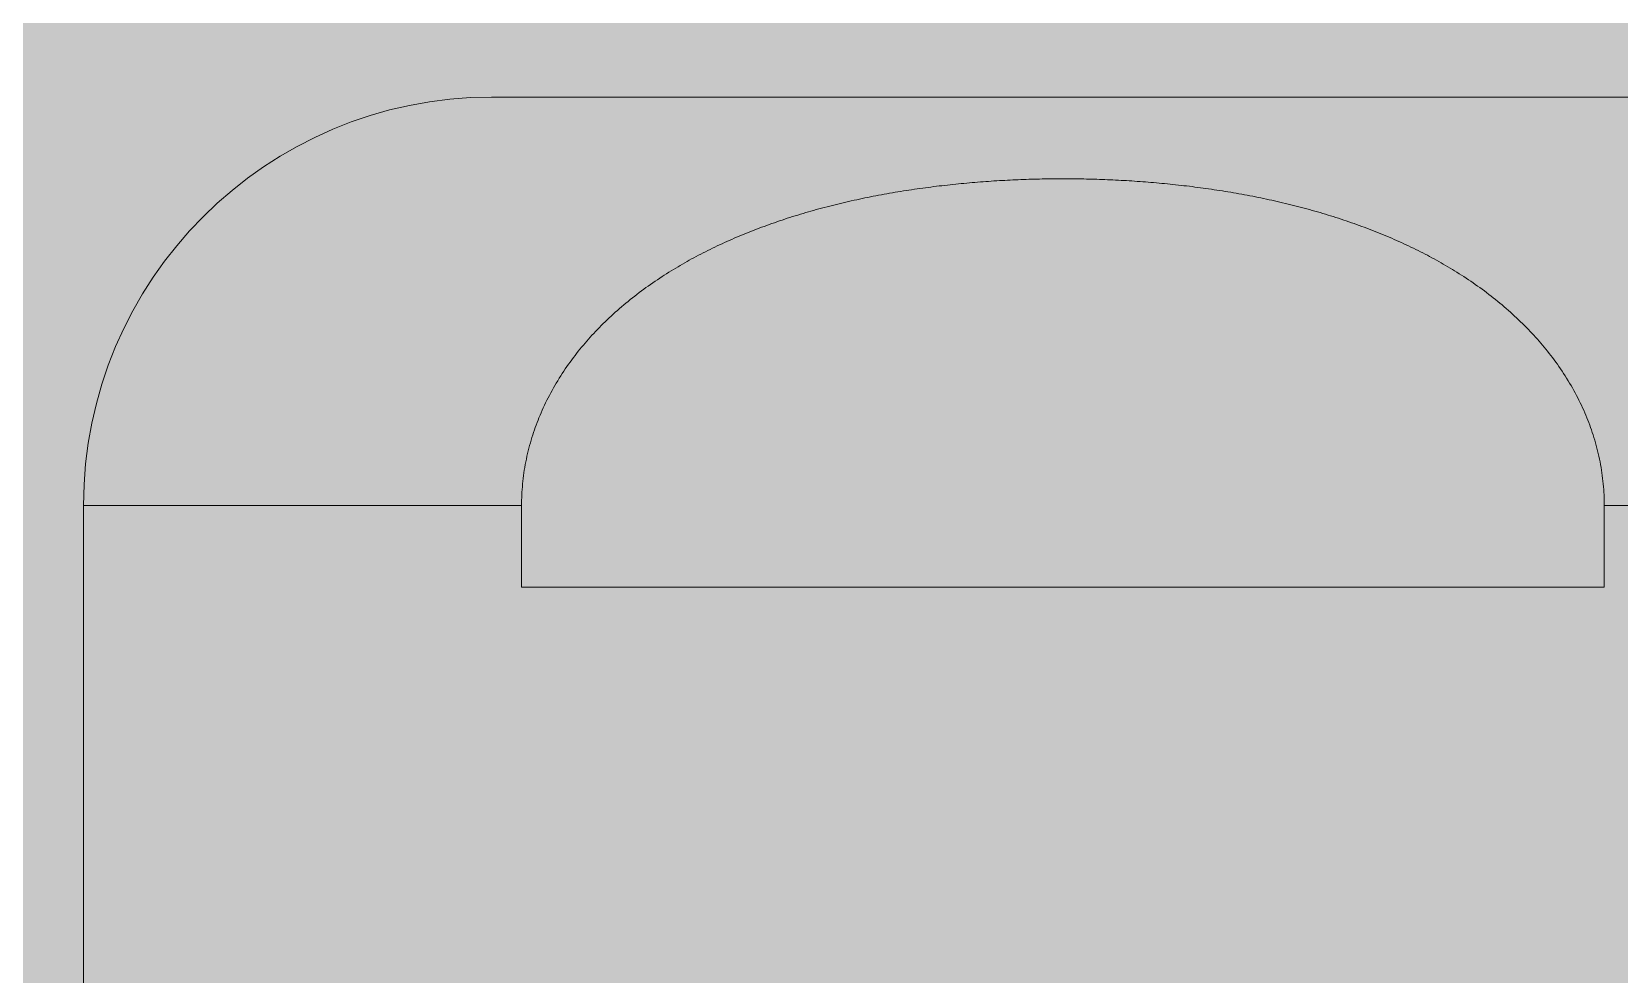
# Model space of a CAD drawing. Header units: millimetres. Extents: x 5622 to 8918, y 2044 to 6634.
# Drawn here: x 8561.25 to 8570.97, y 3718.46 to 3724.23 of the extents above; entities that cross this region are included whole.
import ezdxf

# ---------------------------------------------------------------- set-up
doc = ezdxf.new("R2010")
doc.units = ezdxf.units.MM
for name, color, linetype, lineweight in [('F_ARREDI', 7, 'Continuous', 5), ('F_FERRAMENTA', 253, 'Continuous', 5), ('F_MULTI laminato OPACO_retino', 1, 'Continuous', 5)]:
    doc.layers.add(name, color=color, linetype=linetype, lineweight=lineweight)

# ---------------------------------------------------------------- blocks, each defined once
blk = doc.blocks.new('PIEDINO_infilare_H.52_prospetto_fronte')
at = {"layer": 'F_FERRAMENTA'}
for p, q in [((-45528.2534, 10925.2187), (-45521.2534, 10925.2187)), ((-45525.7476, 10924.6414), (-45525.7308, 10924.6441)), ((-45525.7308, 10924.6441), (-45525.7139, 10924.6468)), ((-45525.7139, 10924.6468), (-45525.697, 10924.6494)), ((-45525.697, 10924.6494), (-45525.6801, 10924.6519)), ((-45525.6801, 10924.6519), (-45525.6632, 10924.6544)), ((-45525.6632, 10924.6544), (-45525.6463, 10924.6568)), ((-45525.6463, 10924.6568), (-45525.6294, 10924.6592)), ((-45525.6294, 10924.6592), (-45525.6125, 10924.6616)), ((-45525.6125, 10924.6616), (-45525.5956, 10924.6639)), ((-45525.5956, 10924.6639), (-45525.5787, 10924.6661)), ((-45525.5787, 10924.6661), (-45525.5619, 10924.6683)), ((-45525.5619, 10924.6683), (-45525.545, 10924.6704)), ((-45525.545, 10924.6704), (-45525.5281, 10924.6725)), ((-45525.5281, 10924.6725), (-45525.5112, 10924.6746)), ((-45525.5112, 10924.6746), (-45525.4943, 10924.6765)), ((-45525.4943, 10924.6765), (-45525.4775, 10924.6785)), ((-45525.4775, 10924.6785), (-45525.4606, 10924.6804)), ((-45525.4606, 10924.6804), (-45525.4438, 10924.6822)), ((-45525.4438, 10924.6822), (-45525.4269, 10924.684)), ((-45525.4269, 10924.684), (-45525.4101, 10924.6857)), ((-45525.4101, 10924.6857), (-45525.3933, 10924.6874)), ((-45525.3933, 10924.6874), (-45525.3765, 10924.6891)), ((-45525.3765, 10924.6891), (-45525.3597, 10924.6907)), ((-45525.3597, 10924.6907), (-45525.3429, 10924.6922)), ((-45525.3429, 10924.6922), (-45525.3261, 10924.6937)), ((-45525.3261, 10924.6937), (-45525.3093, 10924.6952)), ((-45525.3093, 10924.6952), (-45525.2926, 10924.6966)), ((-45525.2926, 10924.6966), (-45525.2759, 10924.698)), ((-45525.2759, 10924.698), (-45525.2591, 10924.6993)), ((-45525.2591, 10924.6993), (-45525.2424, 10924.7006)), ((-45525.2424, 10924.7006), (-45525.2258, 10924.7018)), ((-45525.2258, 10924.7018), (-45525.2091, 10924.703)), ((-45525.2091, 10924.703), (-45525.1925, 10924.7041)), ((-45525.1925, 10924.7041), (-45525.1758, 10924.7052)), ((-45525.1758, 10924.7052), (-45525.1593, 10924.7062)), ((-45525.1593, 10924.7062), (-45525.1427, 10924.7072)), ((-45525.1427, 10924.7072), (-45525.1261, 10924.7082)), ((-45525.1261, 10924.7082), (-45525.1096, 10924.7091)), ((-45525.1096, 10924.7091), (-45525.0931, 10924.71)), ((-45525.0931, 10924.71), (-45525.0766, 10924.7108)), ((-45525.0766, 10924.7108), (-45525.0601, 10924.7116)), ((-45525.0601, 10924.7116), (-45525.0437, 10924.7123)), ((-45525.0437, 10924.7123), (-45525.0273, 10924.713)), ((-45525.0273, 10924.713), (-45525.0109, 10924.7137)), ((-45525.0109, 10924.7137), (-45524.9946, 10924.7143)), ((-45524.9946, 10924.7143), (-45524.9783, 10924.7149)), ((-45524.9783, 10924.7149), (-45524.962, 10924.7154)), ((-45524.962, 10924.7154), (-45524.9457, 10924.7159)), ((-45524.9457, 10924.7159), (-45524.9295, 10924.7164)), ((-45524.9295, 10924.7164), (-45524.9133, 10924.7168)), ((-45524.9133, 10924.7168), (-45524.8972, 10924.7172)), ((-45524.8972, 10924.7172), (-45524.8811, 10924.7175)), ((-45524.8811, 10924.7175), (-45524.865, 10924.7178)), ((-45524.865, 10924.7178), (-45524.8489, 10924.718)), ((-45524.8489, 10924.718), (-45524.8329, 10924.7182)), ((-45524.8329, 10924.7182), (-45524.8169, 10924.7184)), ((-45524.8169, 10924.7184), (-45524.801, 10924.7185)), ((-45524.801, 10924.7185), (-45524.7851, 10924.7186)), ((-45524.7851, 10924.7186), (-45524.7693, 10924.7187)), ((-45524.7693, 10924.7187), (-45524.7534, 10924.7187)), ((-45524.7376, 10924.7187), (-45524.7534, 10924.7187)), ((-45524.7218, 10924.7186), (-45524.7376, 10924.7187)), ((-45524.7059, 10924.7185), (-45524.7218, 10924.7186)), ((-45524.6899, 10924.7184), (-45524.7059, 10924.7185)), ((-45524.674, 10924.7182), (-45524.6899, 10924.7184)), ((-45524.6579, 10924.718), (-45524.674, 10924.7182)), ((-45524.6419, 10924.7178), (-45524.6579, 10924.718)), ((-45524.6258, 10924.7175), (-45524.6419, 10924.7178)), ((-45524.6097, 10924.7172), (-45524.6258, 10924.7175)), ((-45524.5935, 10924.7168), (-45524.6097, 10924.7172)), ((-45524.5774, 10924.7164), (-45524.5935, 10924.7168)), ((-45524.5611, 10924.7159), (-45524.5774, 10924.7164)), ((-45524.5449, 10924.7154), (-45524.5611, 10924.7159)), ((-45524.5286, 10924.7149), (-45524.5449, 10924.7154)), ((-45524.5123, 10924.7143), (-45524.5286, 10924.7149)), ((-45524.4959, 10924.7137), (-45524.5123, 10924.7143)), ((-45524.4796, 10924.713), (-45524.4959, 10924.7137)), ((-45524.4632, 10924.7123), (-45524.4796, 10924.713)), ((-45524.4467, 10924.7116), (-45524.4632, 10924.7123)), ((-45524.4303, 10924.7108), (-45524.4467, 10924.7116)), ((-45524.4138, 10924.71), (-45524.4303, 10924.7108)), ((-45524.3973, 10924.7091), (-45524.4138, 10924.71)), ((-45524.3808, 10924.7082), (-45524.3973, 10924.7091)), ((-45524.3642, 10924.7072), (-45524.3808, 10924.7082)), ((-45524.3476, 10924.7062), (-45524.3642, 10924.7072)), ((-45524.331, 10924.7052), (-45524.3476, 10924.7062)), ((-45524.3144, 10924.7041), (-45524.331, 10924.7052)), ((-45524.2978, 10924.703), (-45524.3144, 10924.7041)), ((-45524.2811, 10924.7018), (-45524.2978, 10924.703)), ((-45524.2644, 10924.7006), (-45524.2811, 10924.7018)), ((-45524.2477, 10924.6993), (-45524.2644, 10924.7006)), ((-45524.231, 10924.698), (-45524.2477, 10924.6993)), ((-45524.2143, 10924.6966), (-45524.231, 10924.698)), ((-45524.1976, 10924.6952), (-45524.2143, 10924.6966)), ((-45524.1808, 10924.6937), (-45524.1976, 10924.6952)), ((-45524.164, 10924.6922), (-45524.1808, 10924.6937)), ((-45524.1472, 10924.6907), (-45524.164, 10924.6922)), ((-45524.1304, 10924.6891), (-45524.1472, 10924.6907)), ((-45524.1136, 10924.6874), (-45524.1304, 10924.6891)), ((-45524.0968, 10924.6857), (-45524.1136, 10924.6874)), ((-45524.08, 10924.684), (-45524.0968, 10924.6857)), ((-45524.0631, 10924.6822), (-45524.08, 10924.684)), ((-45524.0463, 10924.6804), (-45524.0631, 10924.6822)), ((-45524.0294, 10924.6785), (-45524.0463, 10924.6804)), ((-45524.0125, 10924.6765), (-45524.0294, 10924.6785)), ((-45523.9957, 10924.6746), (-45524.0125, 10924.6765)), ((-45523.9788, 10924.6725), (-45523.9957, 10924.6746)), ((-45523.9619, 10924.6704), (-45523.9788, 10924.6725)), ((-45523.945, 10924.6683), (-45523.9619, 10924.6704)), ((-45523.9281, 10924.6661), (-45523.945, 10924.6683)), ((-45523.9113, 10924.6639), (-45523.9281, 10924.6661)), ((-45523.8944, 10924.6616), (-45523.9113, 10924.6639)), ((-45523.8775, 10924.6592), (-45523.8944, 10924.6616)), ((-45523.8606, 10924.6568), (-45523.8775, 10924.6592)), ((-45523.8437, 10924.6544), (-45523.8606, 10924.6568)), ((-45523.8268, 10924.6519), (-45523.8437, 10924.6544)), ((-45523.8099, 10924.6494), (-45523.8268, 10924.6519)), ((-45523.793, 10924.6468), (-45523.8099, 10924.6494)), ((-45523.7761, 10924.6441), (-45523.793, 10924.6468)), ((-45523.7593, 10924.6414), (-45523.7761, 10924.6441)), ((-45526.2151, 10924.543), (-45526.1987, 10924.5473)), ((-45526.1987, 10924.5473), (-45526.1822, 10924.5515)), ((-45526.1822, 10924.5515), (-45526.1657, 10924.5557)), ((-45526.1657, 10924.5557), (-45526.1492, 10924.5598)), ((-45526.1492, 10924.5598), (-45526.1327, 10924.5639)), ((-45526.1327, 10924.5639), (-45526.1161, 10924.5679)), ((-45526.1161, 10924.5679), (-45526.0996, 10924.5718)), ((-45526.0996, 10924.5718), (-45526.083, 10924.5757)), ((-45526.083, 10924.5757), (-45526.0663, 10924.5795)), ((-45526.0663, 10924.5795), (-45526.0497, 10924.5833)), ((-45526.0497, 10924.5833), (-45526.0331, 10924.587)), ((-45526.0331, 10924.587), (-45526.0164, 10924.5907)), ((-45526.0164, 10924.5907), (-45525.9997, 10924.5943)), ((-45525.9997, 10924.5943), (-45525.983, 10924.5978)), ((-45525.983, 10924.5978), (-45525.9662, 10924.6013)), ((-45525.9662, 10924.6013), (-45525.9495, 10924.6047)), ((-45525.9495, 10924.6047), (-45525.9327, 10924.6081)), ((-45525.9327, 10924.6081), (-45525.916, 10924.6114)), ((-45525.916, 10924.6114), (-45525.8992, 10924.6146)), ((-45525.8992, 10924.6146), (-45525.8824, 10924.6178)), ((-45525.8824, 10924.6178), (-45525.8656, 10924.621)), ((-45525.8656, 10924.621), (-45525.8487, 10924.624)), ((-45525.8487, 10924.624), (-45525.8319, 10924.6271)), ((-45525.8319, 10924.6271), (-45525.8151, 10924.63)), ((-45525.8151, 10924.63), (-45525.7982, 10924.633)), ((-45525.7982, 10924.633), (-45525.7814, 10924.6358)), ((-45525.7814, 10924.6358), (-45525.7645, 10924.6386)), ((-45525.7645, 10924.6386), (-45525.7476, 10924.6414)), ((-45523.7424, 10924.6386), (-45523.7593, 10924.6414)), ((-45523.7255, 10924.6358), (-45523.7424, 10924.6386)), ((-45523.7087, 10924.633), (-45523.7255, 10924.6358)), ((-45523.6918, 10924.63), (-45523.7087, 10924.633)), ((-45523.675, 10924.6271), (-45523.6918, 10924.63)), ((-45523.6581, 10924.624), (-45523.675, 10924.6271)), ((-45523.6413, 10924.621), (-45523.6581, 10924.624)), ((-45523.6245, 10924.6178), (-45523.6413, 10924.621)), ((-45523.6077, 10924.6146), (-45523.6245, 10924.6178)), ((-45523.5909, 10924.6114), (-45523.6077, 10924.6146)), ((-45523.5741, 10924.6081), (-45523.5909, 10924.6114)), ((-45523.5574, 10924.6047), (-45523.5741, 10924.6081)), ((-45523.5406, 10924.6013), (-45523.5574, 10924.6047)), ((-45523.5239, 10924.5978), (-45523.5406, 10924.6013)), ((-45523.5072, 10924.5943), (-45523.5239, 10924.5978)), ((-45523.4905, 10924.5907), (-45523.5072, 10924.5943)), ((-45523.4738, 10924.587), (-45523.4905, 10924.5907)), ((-45523.4572, 10924.5833), (-45523.4738, 10924.587)), ((-45523.4405, 10924.5795), (-45523.4572, 10924.5833)), ((-45523.4239, 10924.5757), (-45523.4405, 10924.5795)), ((-45523.4073, 10924.5718), (-45523.4239, 10924.5757)), ((-45523.3907, 10924.5679), (-45523.4073, 10924.5718)), ((-45523.3742, 10924.5639), (-45523.3907, 10924.5679)), ((-45523.3577, 10924.5598), (-45523.3742, 10924.5639)), ((-45523.3412, 10924.5557), (-45523.3577, 10924.5598)), ((-45523.3247, 10924.5515), (-45523.3412, 10924.5557)), ((-45523.3082, 10924.5473), (-45523.3247, 10924.5515)), ((-45523.2918, 10924.543), (-45523.3082, 10924.5473)), ((-45526.5369, 10924.4444), (-45526.5212, 10924.4499)), ((-45526.5212, 10924.4499), (-45526.5054, 10924.4553)), ((-45526.5054, 10924.4553), (-45526.4896, 10924.4607)), ((-45526.4896, 10924.4607), (-45526.4737, 10924.466)), ((-45526.4737, 10924.466), (-45526.4578, 10924.4713)), ((-45526.4578, 10924.4713), (-45526.4419, 10924.4765)), ((-45526.4419, 10924.4765), (-45526.4259, 10924.4816)), ((-45526.4259, 10924.4816), (-45526.4099, 10924.4867)), ((-45526.4099, 10924.4867), (-45526.3938, 10924.4917)), ((-45526.3938, 10924.4917), (-45526.3777, 10924.4967)), ((-45526.3777, 10924.4967), (-45526.3616, 10924.5016)), ((-45526.3616, 10924.5016), (-45526.3455, 10924.5064)), ((-45526.3455, 10924.5064), (-45526.3293, 10924.5112)), ((-45526.3293, 10924.5112), (-45526.313, 10924.5159)), ((-45526.313, 10924.5159), (-45526.2968, 10924.5206)), ((-45526.2968, 10924.5206), (-45526.2805, 10924.5252)), ((-45526.2805, 10924.5252), (-45526.2642, 10924.5297)), ((-45526.2642, 10924.5297), (-45526.2479, 10924.5342)), ((-45526.2479, 10924.5342), (-45526.2315, 10924.5386)), ((-45526.2315, 10924.5386), (-45526.2151, 10924.543)), ((-45523.2754, 10924.5386), (-45523.2918, 10924.543)), ((-45523.259, 10924.5342), (-45523.2754, 10924.5386)), ((-45523.2427, 10924.5297), (-45523.259, 10924.5342)), ((-45523.2264, 10924.5252), (-45523.2427, 10924.5297)), ((-45523.2101, 10924.5206), (-45523.2264, 10924.5252)), ((-45523.1938, 10924.5159), (-45523.2101, 10924.5206)), ((-45523.1776, 10924.5112), (-45523.1938, 10924.5159)), ((-45523.1614, 10924.5064), (-45523.1776, 10924.5112)), ((-45523.1453, 10924.5016), (-45523.1614, 10924.5064)), ((-45523.1291, 10924.4967), (-45523.1453, 10924.5016)), ((-45523.1131, 10924.4917), (-45523.1291, 10924.4967)), ((-45523.097, 10924.4867), (-45523.1131, 10924.4917)), ((-45523.081, 10924.4816), (-45523.097, 10924.4867)), ((-45523.065, 10924.4765), (-45523.081, 10924.4816)), ((-45523.0491, 10924.4713), (-45523.065, 10924.4765)), ((-45523.0332, 10924.466), (-45523.0491, 10924.4713)), ((-45523.0173, 10924.4607), (-45523.0332, 10924.466)), ((-45523.0015, 10924.4553), (-45523.0173, 10924.4607)), ((-45522.9857, 10924.4499), (-45523.0015, 10924.4553)), ((-45522.97, 10924.4444), (-45522.9857, 10924.4499)), ((-45526.7826, 10924.3479), (-45526.7676, 10924.3544)), ((-45526.7676, 10924.3544), (-45526.7525, 10924.3608)), ((-45526.7525, 10924.3608), (-45526.7375, 10924.3672)), ((-45526.7375, 10924.3672), (-45526.7223, 10924.3735)), ((-45526.7223, 10924.3735), (-45526.7071, 10924.3798)), ((-45526.7071, 10924.3798), (-45526.6919, 10924.3859)), ((-45526.6919, 10924.3859), (-45526.6766, 10924.3921)), ((-45526.6766, 10924.3921), (-45526.6613, 10924.3981)), ((-45526.6613, 10924.3981), (-45526.6459, 10924.4041)), ((-45526.6459, 10924.4041), (-45526.6305, 10924.4101)), ((-45526.6305, 10924.4101), (-45526.615, 10924.4159)), ((-45526.615, 10924.4159), (-45526.5995, 10924.4217)), ((-45526.5995, 10924.4217), (-45526.5839, 10924.4275)), ((-45526.5839, 10924.4275), (-45526.5683, 10924.4332)), ((-45526.5683, 10924.4332), (-45526.5526, 10924.4388)), ((-45526.5526, 10924.4388), (-45526.5369, 10924.4444)), ((-45522.9543, 10924.4388), (-45522.97, 10924.4444)), ((-45522.9386, 10924.4332), (-45522.9543, 10924.4388)), ((-45522.923, 10924.4275), (-45522.9386, 10924.4332)), ((-45522.9074, 10924.4217), (-45522.923, 10924.4275)), ((-45522.8919, 10924.4159), (-45522.9074, 10924.4217)), ((-45522.8764, 10924.4101), (-45522.8919, 10924.4159)), ((-45522.861, 10924.4041), (-45522.8764, 10924.4101)), ((-45522.8456, 10924.3981), (-45522.861, 10924.4041)), ((-45522.8303, 10924.3921), (-45522.8456, 10924.3981)), ((-45522.815, 10924.3859), (-45522.8303, 10924.3921)), ((-45522.7997, 10924.3798), (-45522.815, 10924.3859)), ((-45522.7846, 10924.3735), (-45522.7997, 10924.3798)), ((-45522.7694, 10924.3672), (-45522.7846, 10924.3735)), ((-45522.7543, 10924.3608), (-45522.7694, 10924.3672)), ((-45522.7393, 10924.3544), (-45522.7543, 10924.3608)), ((-45522.7243, 10924.3479), (-45522.7393, 10924.3544)), ((-45526.9862, 10924.2503), (-45526.9721, 10924.2577)), ((-45526.9721, 10924.2577), (-45526.9579, 10924.265)), ((-45526.9579, 10924.265), (-45526.9436, 10924.2723)), ((-45526.9436, 10924.2723), (-45526.9292, 10924.2795)), ((-45526.9292, 10924.2795), (-45526.9148, 10924.2866)), ((-45526.9148, 10924.2866), (-45526.9004, 10924.2937)), ((-45526.9004, 10924.2937), (-45526.8858, 10924.3007)), ((-45526.8858, 10924.3007), (-45526.8713, 10924.3076)), ((-45526.8713, 10924.3076), (-45526.8566, 10924.3145)), ((-45526.8566, 10924.3145), (-45526.8419, 10924.3213)), ((-45526.8419, 10924.3213), (-45526.8272, 10924.328)), ((-45526.8272, 10924.328), (-45526.8123, 10924.3347)), ((-45526.8123, 10924.3347), (-45526.7975, 10924.3413)), ((-45526.7975, 10924.3413), (-45526.7826, 10924.3479)), ((-45522.7094, 10924.3413), (-45522.7243, 10924.3479)), ((-45522.6945, 10924.3347), (-45522.7094, 10924.3413)), ((-45522.6797, 10924.328), (-45522.6945, 10924.3347)), ((-45522.665, 10924.3213), (-45522.6797, 10924.328)), ((-45522.6503, 10924.3145), (-45522.665, 10924.3213)), ((-45522.6356, 10924.3076), (-45522.6503, 10924.3145)), ((-45522.621, 10924.3007), (-45522.6356, 10924.3076)), ((-45522.6065, 10924.2937), (-45522.621, 10924.3007)), ((-45522.592, 10924.2866), (-45522.6065, 10924.2937)), ((-45522.5776, 10924.2795), (-45522.592, 10924.2866)), ((-45522.5633, 10924.2723), (-45522.5776, 10924.2795)), ((-45522.549, 10924.265), (-45522.5633, 10924.2723)), ((-45522.5348, 10924.2577), (-45522.549, 10924.265)), ((-45522.5207, 10924.2503), (-45522.5348, 10924.2577)), ((-45527.1533, 10924.1551), (-45527.1393, 10924.1637)), ((-45527.1393, 10924.1637), (-45527.1253, 10924.1722)), ((-45527.1253, 10924.1722), (-45527.1114, 10924.1805)), ((-45527.1114, 10924.1805), (-45527.0974, 10924.1887)), ((-45527.0974, 10924.1887), (-45527.0836, 10924.1967)), ((-45527.0836, 10924.1967), (-45527.0698, 10924.2046)), ((-45527.0698, 10924.2046), (-45527.056, 10924.2124)), ((-45527.056, 10924.2124), (-45527.0422, 10924.2201)), ((-45527.0422, 10924.2201), (-45527.0283, 10924.2278)), ((-45527.0283, 10924.2278), (-45527.0143, 10924.2353)), ((-45527.0143, 10924.2353), (-45527.0003, 10924.2429)), ((-45527.0003, 10924.2429), (-45526.9862, 10924.2503)), ((-45522.5066, 10924.2429), (-45522.5207, 10924.2503)), ((-45522.4925, 10924.2353), (-45522.5066, 10924.2429)), ((-45522.4786, 10924.2278), (-45522.4925, 10924.2353)), ((-45522.4647, 10924.2201), (-45522.4786, 10924.2278)), ((-45522.4509, 10924.2124), (-45522.4647, 10924.2201)), ((-45522.4371, 10924.2046), (-45522.4509, 10924.2124)), ((-45522.4233, 10924.1967), (-45522.4371, 10924.2046)), ((-45522.4094, 10924.1887), (-45522.4233, 10924.1967)), ((-45522.3955, 10924.1805), (-45522.4094, 10924.1887)), ((-45522.3816, 10924.1722), (-45522.3955, 10924.1805)), ((-45522.3676, 10924.1637), (-45522.3816, 10924.1722)), ((-45522.3535, 10924.1551), (-45522.3676, 10924.1637)), ((-45527.3078, 10924.0521), (-45527.2939, 10924.0621)), ((-45527.2939, 10924.0621), (-45527.2799, 10924.0719)), ((-45527.2799, 10924.0719), (-45527.2659, 10924.0816)), ((-45527.2659, 10924.0816), (-45527.2518, 10924.0913)), ((-45527.2518, 10924.0913), (-45527.2378, 10924.1008)), ((-45527.2378, 10924.1008), (-45527.2237, 10924.1101)), ((-45527.2237, 10924.1101), (-45527.2096, 10924.1194)), ((-45527.2096, 10924.1194), (-45527.1955, 10924.1285)), ((-45527.1955, 10924.1285), (-45527.1815, 10924.1375)), ((-45527.1815, 10924.1375), (-45527.1674, 10924.1464)), ((-45527.1674, 10924.1464), (-45527.1533, 10924.1551)), ((-45522.3395, 10924.1464), (-45522.3535, 10924.1551)), ((-45522.3254, 10924.1375), (-45522.3395, 10924.1464)), ((-45522.3114, 10924.1285), (-45522.3254, 10924.1375)), ((-45522.2973, 10924.1194), (-45522.3114, 10924.1285)), ((-45522.2832, 10924.1101), (-45522.2973, 10924.1194)), ((-45522.2691, 10924.1008), (-45522.2832, 10924.1101)), ((-45522.255, 10924.0913), (-45522.2691, 10924.1008)), ((-45522.241, 10924.0816), (-45522.255, 10924.0913)), ((-45522.227, 10924.0719), (-45522.241, 10924.0816)), ((-45522.213, 10924.0621), (-45522.227, 10924.0719)), ((-45522.1991, 10924.0521), (-45522.213, 10924.0621)), ((-45527.4305, 10923.9573), (-45527.4172, 10923.9683)), ((-45527.4172, 10923.9683), (-45527.4038, 10923.9791)), ((-45527.4038, 10923.9791), (-45527.3903, 10923.9899)), ((-45527.3903, 10923.9899), (-45527.3767, 10924.0005)), ((-45527.3767, 10924.0005), (-45527.3631, 10924.011)), ((-45527.3631, 10924.011), (-45527.3494, 10924.0215)), ((-45527.3494, 10924.0215), (-45527.3356, 10924.0318)), ((-45527.3356, 10924.0318), (-45527.3217, 10924.042)), ((-45527.3217, 10924.042), (-45527.3078, 10924.0521)), ((-45522.1852, 10924.042), (-45522.1991, 10924.0521)), ((-45522.1713, 10924.0318), (-45522.1852, 10924.042)), ((-45522.1575, 10924.0215), (-45522.1713, 10924.0318)), ((-45522.1438, 10924.011), (-45522.1575, 10924.0215)), ((-45522.1301, 10924.0005), (-45522.1438, 10924.011)), ((-45522.1166, 10923.9899), (-45522.1301, 10924.0005)), ((-45522.1031, 10923.9791), (-45522.1166, 10923.9899)), ((-45522.0897, 10923.9683), (-45522.1031, 10923.9791)), ((-45522.0764, 10923.9573), (-45522.0897, 10923.9683)), ((-45527.5455, 10923.855), (-45527.5332, 10923.8667)), ((-45527.5332, 10923.8667), (-45527.5208, 10923.8783)), ((-45527.5208, 10923.8783), (-45527.5082, 10923.8898)), ((-45527.5082, 10923.8898), (-45527.4956, 10923.9012)), ((-45527.4956, 10923.9012), (-45527.4828, 10923.9126)), ((-45527.4828, 10923.9126), (-45527.4699, 10923.9239)), ((-45527.4699, 10923.9239), (-45527.4569, 10923.9352)), ((-45527.4569, 10923.9352), (-45527.4437, 10923.9463)), ((-45527.4437, 10923.9463), (-45527.4305, 10923.9573)), ((-45522.0631, 10923.9463), (-45522.0764, 10923.9573)), ((-45522.05, 10923.9352), (-45522.0631, 10923.9463)), ((-45522.037, 10923.9239), (-45522.05, 10923.9352)), ((-45522.0241, 10923.9126), (-45522.037, 10923.9239)), ((-45522.0113, 10923.9012), (-45522.0241, 10923.9126)), ((-45521.9987, 10923.8898), (-45522.0113, 10923.9012)), ((-45521.9861, 10923.8783), (-45521.9987, 10923.8898)), ((-45521.9737, 10923.8667), (-45521.9861, 10923.8783)), ((-45521.9614, 10923.855), (-45521.9737, 10923.8667)), ((-45527.6386, 10923.7602), (-45527.6275, 10923.7722)), ((-45527.6275, 10923.7722), (-45527.6162, 10923.7841)), ((-45527.6162, 10923.7841), (-45527.6048, 10923.796)), ((-45527.6048, 10923.796), (-45527.5932, 10923.8079)), ((-45527.5932, 10923.8079), (-45527.5815, 10923.8198)), ((-45527.5815, 10923.8198), (-45527.5696, 10923.8316)), ((-45527.5696, 10923.8316), (-45527.5576, 10923.8433)), ((-45527.5576, 10923.8433), (-45527.5455, 10923.855)), ((-45521.9493, 10923.8433), (-45521.9614, 10923.855)), ((-45521.9372, 10923.8316), (-45521.9493, 10923.8433)), ((-45521.9254, 10923.8198), (-45521.9372, 10923.8316)), ((-45521.9136, 10923.8079), (-45521.9254, 10923.8198)), ((-45521.9021, 10923.796), (-45521.9136, 10923.8079)), ((-45521.8906, 10923.7841), (-45521.9021, 10923.796)), ((-45521.8794, 10923.7722), (-45521.8906, 10923.7841)), ((-45521.8683, 10923.7602), (-45521.8794, 10923.7722)), ((-45527.7222, 10923.6626), (-45527.712, 10923.6753)), ((-45527.712, 10923.6753), (-45527.7018, 10923.6878)), ((-45527.7018, 10923.6878), (-45527.6915, 10923.7001)), ((-45527.6915, 10923.7001), (-45527.6813, 10923.7121)), ((-45527.6813, 10923.7121), (-45527.6709, 10923.7241)), ((-45527.6709, 10923.7241), (-45527.6603, 10923.7362)), ((-45527.6603, 10923.7362), (-45527.6495, 10923.7482)), ((-45527.6495, 10923.7482), (-45527.6386, 10923.7602)), ((-45521.8574, 10923.7482), (-45521.8683, 10923.7602)), ((-45521.8466, 10923.7362), (-45521.8574, 10923.7482)), ((-45521.836, 10923.7241), (-45521.8466, 10923.7362)), ((-45521.8256, 10923.7121), (-45521.836, 10923.7241)), ((-45521.8153, 10923.7001), (-45521.8256, 10923.7121)), ((-45521.8051, 10923.6878), (-45521.8153, 10923.7001)), ((-45521.7949, 10923.6753), (-45521.8051, 10923.6878)), ((-45521.7847, 10923.6626), (-45521.7949, 10923.6753)), ((-45527.7922, 10923.5687), (-45527.7824, 10923.5826)), ((-45527.7824, 10923.5826), (-45527.7726, 10923.5964)), ((-45527.7726, 10923.5964), (-45527.7626, 10923.61)), ((-45527.7626, 10923.61), (-45527.7526, 10923.6234)), ((-45527.7526, 10923.6234), (-45527.7425, 10923.6367)), ((-45527.7425, 10923.6367), (-45527.7324, 10923.6498)), ((-45527.7324, 10923.6498), (-45527.7222, 10923.6626)), ((-45521.7745, 10923.6498), (-45521.7847, 10923.6626)), ((-45521.7644, 10923.6367), (-45521.7745, 10923.6498)), ((-45521.7543, 10923.6234), (-45521.7644, 10923.6367)), ((-45521.7443, 10923.61), (-45521.7543, 10923.6234)), ((-45521.7343, 10923.5964), (-45521.7443, 10923.61)), ((-45521.7244, 10923.5826), (-45521.7343, 10923.5964)), ((-45521.7146, 10923.5687), (-45521.7244, 10923.5826)), ((-45527.8575, 10923.4677), (-45527.8486, 10923.4825)), ((-45527.8486, 10923.4825), (-45527.8395, 10923.4971)), ((-45527.8395, 10923.4971), (-45527.8303, 10923.5117)), ((-45527.8303, 10923.5117), (-45527.821, 10923.5262)), ((-45527.821, 10923.5262), (-45527.8115, 10923.5405)), ((-45527.8115, 10923.5405), (-45527.8019, 10923.5547)), ((-45527.8019, 10923.5547), (-45527.7922, 10923.5687)), ((-45521.7049, 10923.5547), (-45521.7146, 10923.5687)), ((-45521.6954, 10923.5405), (-45521.7049, 10923.5547)), ((-45521.6859, 10923.5262), (-45521.6954, 10923.5405)), ((-45521.6765, 10923.5117), (-45521.6859, 10923.5262)), ((-45521.6673, 10923.4971), (-45521.6765, 10923.5117)), ((-45521.6583, 10923.4825), (-45521.6673, 10923.4971)), ((-45521.6494, 10923.4677), (-45521.6583, 10923.4825)), ((-45527.9073, 10923.3774), (-45527.8995, 10923.3926)), ((-45527.8995, 10923.3926), (-45527.8914, 10923.4077)), ((-45527.8914, 10923.4077), (-45527.8832, 10923.4228)), ((-45527.8832, 10923.4228), (-45527.8748, 10923.4379)), ((-45527.8748, 10923.4379), (-45527.8663, 10923.4528)), ((-45527.8663, 10923.4528), (-45527.8575, 10923.4677)), ((-45521.6406, 10923.4528), (-45521.6494, 10923.4677)), ((-45521.6321, 10923.4379), (-45521.6406, 10923.4528)), ((-45521.6237, 10923.4228), (-45521.6321, 10923.4379)), ((-45521.6154, 10923.4077), (-45521.6237, 10923.4228)), ((-45521.6074, 10923.3926), (-45521.6154, 10923.4077)), ((-45521.5995, 10923.3774), (-45521.6074, 10923.3926)), ((-45527.9569, 10923.2711), (-45527.9504, 10923.2862)), ((-45527.9504, 10923.2862), (-45527.9437, 10923.3014)), ((-45527.9437, 10923.3014), (-45527.9369, 10923.3166)), ((-45527.9369, 10923.3166), (-45527.9298, 10923.3318)), ((-45527.9298, 10923.3318), (-45527.9225, 10923.347)), ((-45527.9225, 10923.347), (-45527.915, 10923.3622)), ((-45527.915, 10923.3622), (-45527.9073, 10923.3774)), ((-45521.5919, 10923.3622), (-45521.5995, 10923.3774)), ((-45521.5844, 10923.347), (-45521.5919, 10923.3622)), ((-45521.5771, 10923.3318), (-45521.5844, 10923.347)), ((-45521.57, 10923.3166), (-45521.5771, 10923.3318)), ((-45521.5631, 10923.3014), (-45521.57, 10923.3166)), ((-45521.5565, 10923.2862), (-45521.5631, 10923.3014)), ((-45521.55, 10923.2711), (-45521.5565, 10923.2862)), ((-45527.9914, 10923.181), (-45527.9861, 10923.1962)), ((-45527.9861, 10923.1962), (-45527.9806, 10923.2111)), ((-45527.9806, 10923.2111), (-45527.975, 10923.226)), ((-45527.975, 10923.226), (-45527.9692, 10923.2409)), ((-45527.9692, 10923.2409), (-45527.9632, 10923.256)), ((-45527.9632, 10923.256), (-45527.9569, 10923.2711)), ((-45521.5437, 10923.256), (-45521.55, 10923.2711)), ((-45521.5377, 10923.2409), (-45521.5437, 10923.256)), ((-45521.5319, 10923.226), (-45521.5377, 10923.2409)), ((-45521.5263, 10923.2111), (-45521.5319, 10923.226)), ((-45521.5208, 10923.1962), (-45521.5263, 10923.2111)), ((-45521.5155, 10923.181), (-45521.5208, 10923.1962)), ((-45528.0207, 10923.0859), (-45528.0162, 10923.1022)), ((-45528.0162, 10923.1022), (-45528.0115, 10923.1183)), ((-45528.0115, 10923.1183), (-45528.0067, 10923.1343)), ((-45528.0067, 10923.1343), (-45528.0017, 10923.1501)), ((-45528.0017, 10923.1501), (-45527.9966, 10923.1657)), ((-45527.9966, 10923.1657), (-45527.9914, 10923.181)), ((-45521.5103, 10923.1657), (-45521.5155, 10923.181)), ((-45521.5052, 10923.1501), (-45521.5103, 10923.1657)), ((-45521.5002, 10923.1343), (-45521.5052, 10923.1501)), ((-45521.4954, 10923.1183), (-45521.5002, 10923.1343)), ((-45521.4907, 10923.1022), (-45521.4954, 10923.1183)), ((-45521.4862, 10923.0859), (-45521.4907, 10923.1022)), ((-45528.0441, 10922.9858), (-45528.0407, 10923.0027)), ((-45528.0407, 10923.0027), (-45528.037, 10923.0196)), ((-45528.037, 10923.0196), (-45528.0332, 10923.0363)), ((-45528.0332, 10923.0363), (-45528.0292, 10923.053)), ((-45528.0292, 10923.053), (-45528.025, 10923.0695)), ((-45528.025, 10923.0695), (-45528.0207, 10923.0859)), ((-45521.4819, 10923.0695), (-45521.4862, 10923.0859)), ((-45521.4777, 10923.053), (-45521.4819, 10923.0695)), ((-45521.4737, 10923.0363), (-45521.4777, 10923.053)), ((-45521.4698, 10923.0196), (-45521.4737, 10923.0363)), ((-45521.4662, 10923.0027), (-45521.4698, 10923.0196)), ((-45521.4628, 10922.9858), (-45521.4662, 10923.0027)), ((-45528.0601, 10922.8839), (-45528.058, 10922.9009)), ((-45528.058, 10922.9009), (-45528.0556, 10922.9179)), ((-45528.0556, 10922.9179), (-45528.0531, 10922.9349)), ((-45528.0531, 10922.9349), (-45528.0503, 10922.9519)), ((-45528.0503, 10922.9519), (-45528.0473, 10922.9689)), ((-45528.0473, 10922.9689), (-45528.0441, 10922.9858)), ((-45521.4596, 10922.9689), (-45521.4628, 10922.9858)), ((-45521.4566, 10922.9519), (-45521.4596, 10922.9689)), ((-45521.4538, 10922.9349), (-45521.4566, 10922.9519)), ((-45521.4512, 10922.9179), (-45521.4538, 10922.9349)), ((-45521.4489, 10922.9009), (-45521.4512, 10922.9179)), ((-45521.4468, 10922.8839), (-45521.4489, 10922.9009)), ((-45528.0685, 10922.7833), (-45528.0676, 10922.7998)), ((-45528.0676, 10922.7998), (-45528.0665, 10922.8165)), ((-45528.0665, 10922.8165), (-45528.0652, 10922.8332)), ((-45528.0652, 10922.8332), (-45528.0637, 10922.85)), ((-45528.0637, 10922.85), (-45528.062, 10922.8669)), ((-45528.062, 10922.8669), (-45528.0601, 10922.8839)), ((-45521.4449, 10922.8669), (-45521.4468, 10922.8839)), ((-45521.4432, 10922.85), (-45521.4449, 10922.8669)), ((-45521.4417, 10922.8332), (-45521.4432, 10922.85)), ((-45521.4404, 10922.8165), (-45521.4417, 10922.8332)), ((-45521.4393, 10922.7998), (-45521.4404, 10922.8165)), ((-45521.4384, 10922.7833), (-45521.4393, 10922.7998)), ((-45530.7534, 10922.7187), (-45528.0701, 10922.7187)), ((-45530.7534, 10865.2187), (-45530.7534, 10922.7187)), ((-45528.0701, 10922.7187), (-45528.07, 10922.7346)), ((-45528.0701, 10922.2187), (-45528.0701, 10922.7187)), ((-45528.07, 10922.7346), (-45528.0697, 10922.7507)), ((-45528.0697, 10922.7507), (-45528.0692, 10922.7669)), ((-45528.0692, 10922.7669), (-45528.0685, 10922.7833)), ((-45521.4377, 10922.7669), (-45521.4384, 10922.7833)), ((-45521.4372, 10922.7507), (-45521.4377, 10922.7669)), ((-45521.4369, 10922.7346), (-45521.4372, 10922.7507)), ((-45521.4368, 10922.7187), (-45521.4369, 10922.7346)), ((-45521.4368, 10922.7187), (-45518.7534, 10922.7187)), ((-45521.4368, 10922.2187), (-45521.4368, 10922.7187)), ((-45528.0701, 10922.2187), (-45521.4368, 10922.2187))]:
    blk.add_line(p, q, dxfattribs=at)
blk.add_arc((-45528.2534, 10922.7187), 2.5, 90, 180, dxfattribs=at)
blk = doc.blocks.new("LIBRERIA_ingresso-living_sez._B.B'")
at = {"layer": 'F_MULTI laminato OPACO_retino', "true_color": 0x636466}
h = blk.add_hatch(color=251, dxfattribs=at)
h.dxf.hatch_style = 1
h.paths.add_polyline_path([(41313.1315, 11071.1262), (41913.1315, 11071.1262), (41913.1315, 13145.6262), (41313.1315, 13145.6262)])
at = {"layer": 'F_MULTI laminato OPACO_retino', "true_color": 0x939598}
h = blk.add_hatch(color=252, dxfattribs=at)
h.dxf.hatch_style = 1
h.paths.add_polyline_path([(41313.1315, 13145.6262), (41613.1315, 13145.6262), (41613.1315, 11071.1262), (41313.1315, 11071.1262)])
at = {"color": 4}
blk.add_blockref('PIEDINO_infilare_H.52_prospetto_fronte', (87087.885, 205.9075), dxfattribs=at)

msp = doc.modelspace()

# ---------------------------------------------------------------- block references
at = {"layer": 'F_ARREDI'}
msp.add_blockref("LIBRERIA_ingresso-living_sez._B.B'", (-32995.5688, -7407.2995), dxfattribs=at)

doc.saveas('drawing.dxf')
